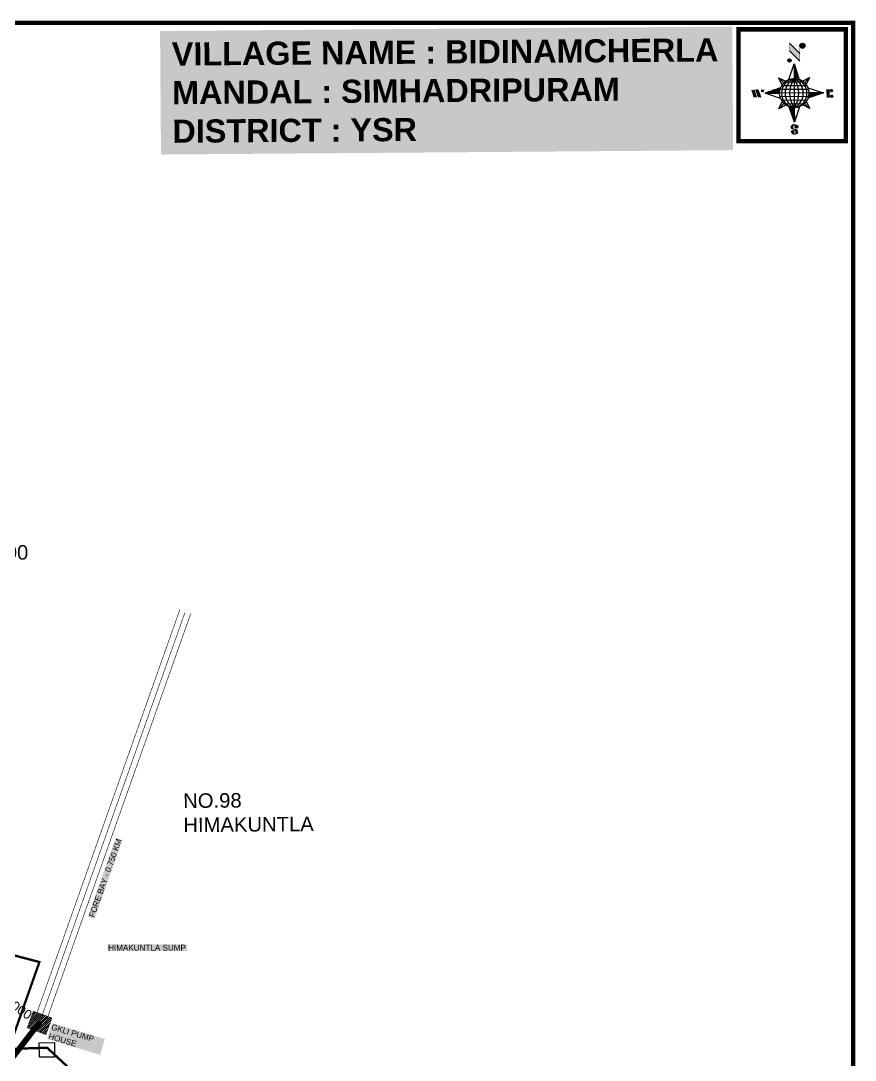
# Model space of a CAD drawing. Header units: inches. Extents: x 183472 to 190380, y 1608658 to 1615701.
# Drawn here: x 188939 to 190380, y 1613477 to 1615271 of the extents above; entities that cross this region are included whole.
import ezdxf
from ezdxf import colors
from ezdxf.entities.mleader import LeaderData, LeaderLine
from ezdxf.enums import TextEntityAlignment as Align
from ezdxf.math import Vec2, Vec3

# ---------------------------------------------------------------- set-up
doc = ezdxf.new("R2010")
doc.units = ezdxf.units.IN
doc.header["$LTSCALE"] = 15
doc.header["$MEASUREMENT"] = 0
doc.linetypes.add('HIDDEN2', pattern=[0.1875, 0.125, -0.0625])
for name, color, linetype in [('AQUADUCT', 1, 'Continuous'), ('bord', 1, 'Continuous'), ('BOUNDRY', 5, 'Continuous'), ('CANAL1', 7, 'Continuous'), ('CHANAGE', 1, 'Continuous'), ('STRUCTURE', 5, 'Continuous'), ('text2', 7, 'Continuous'), ('VILLAGE BOUNDRY STONE', 1, 'Continuous'), ('VILLAGE STONES', 240, 'Continuous')]:
    doc.layers.add(name, color=color, linetype=linetype)
doc.styles.get("Standard").update_dxf_attribs({"font": 'arial.ttf'})
pattern_1 = [(267.297113149, (-8720374.938, 50637915.138), (10.5367255337, -0.497431438), [])]
pattern_2 = [(357.297113149, (-8720374.938, 50637915.138), (0.497431438, 10.5367255337), [])]

# ---------------------------------------------------------------- blocks, each defined once
blk = doc.blocks.new('*X15')
at = {"color": 0, "linetype": 'Continuous'}
for p, q in [((6321.6, 240.5), (6322.3, 241.2)), ((6321.6, 240.3), (6322.3, 241)), ((6321.6, 240.1), (6322.3, 240.8)), ((6321.6, 239.9), (6322.4, 240.7)), ((6321.6, 239.8), (6322.4, 240.6)), ((6321.6, 239.6), (6322.5, 240.5)), ((6321.6, 239.4), (6322.5, 240.3)), ((6321.6, 239.2), (6322.6, 240.2)), ((6321.7, 239.1), (6322.6, 240.1)), ((6321.8, 240.8), (6322.4, 241.4)), ((6321.8, 239), (6322.7, 240)), ((6321.8, 239), (6322.8, 239.9)), ((6321.9, 238.9), (6322.9, 239.8)), ((6322, 238.8), (6323, 239.7)), ((6322.1, 241.3), (6322.4, 241.6)), ((6322.1, 238.7), (6323.1, 239.6)), ((6322.2, 238.6), (6323.1, 239.6)), ((6322.3, 238.5), (6323.2, 239.5)), ((6322.4, 238.5), (6323.3, 239.4)), ((6322.5, 238.4), (6323.4, 239.3)), ((6322.7, 238.4), (6323.6, 239.3)), ((6322.8, 238.3), (6323.7, 239.2)), ((6322.9, 238.3), (6323.8, 239.1)), ((6323.1, 238.2), (6323.9, 239.1)), ((6323.2, 238.2), (6324, 239)), ((6323.3, 238.2), (6324.2, 239)), ((6323.5, 238.1), (6324.3, 238.9)), ((6323.7, 238.1), (6324.4, 238.9)), ((6323.8, 238.1), (6324.6, 238.8)), ((6324.1, 238.2), (6324.7, 238.8)), ((6324.3, 238.3), (6324.9, 238.8)), ((6324.6, 238.3), (6325.1, 238.8)), ((6324.8, 238.4), (6325.2, 238.8)), ((6325.1, 238.5), (6325.4, 238.8)), ((6325.4, 238.6), (6325.6, 238.8))]:
    blk.add_line(p, q, dxfattribs=at)
blk = doc.blocks.new('*X14')
at = {"color": 0, "linetype": 'Continuous'}
for p, q in [((6324.4, 240.3), (6324.5, 240.4)), ((6324.6, 240.3), (6324.8, 240.5)), ((6324.7, 240.2), (6325, 240.5)), ((6324.8, 240.2), (6325.2, 240.6)), ((6325, 240.1), (6325.5, 240.6)), ((6325.1, 240.1), (6325.6, 240.6)), ((6325.2, 240), (6325.8, 240.6)), ((6325.3, 240), (6326, 240.6)), ((6325.4, 239.9), (6326.1, 240.6)), ((6325.5, 239.8), (6326.2, 240.5)), ((6325.6, 239.8), (6326.3, 240.5)), ((6325.7, 239.7), (6326.5, 240.4)), ((6325.9, 239.6), (6326.6, 240.3)), ((6326, 239.5), (6326.7, 240.3)), ((6326, 239.4), (6326.8, 240.2)), ((6326.1, 239.3), (6327, 240.2)), ((6326.2, 239.3), (6327.1, 240.1)), ((6326.3, 239.2), (6327.1, 240)), ((6326.4, 239.1), (6327.2, 239.9)), ((6326.5, 239), (6327.3, 239.8)), ((6326.5, 238.9), (6327.4, 239.7)), ((6326.6, 238.8), (6327.5, 239.6)), ((6326.7, 238.7), (6327.5, 239.5)), ((6326.8, 238.6), (6327.6, 239.4)), ((6326.8, 238.5), (6327.7, 239.3)), ((6326.9, 238.3), (6327.8, 239.2)), ((6326.9, 238.2), (6327.9, 239.1)), ((6326.9, 236.8), (6327.6, 237.4)), ((6327, 238.1), (6327.8, 239)), ((6327, 237.9), (6327.8, 238.8)), ((6327, 237.8), (6327.8, 238.6)), ((6327, 237.6), (6327.8, 238.4)), ((6327, 237.4), (6327.8, 238.2)), ((6327, 237.3), (6327.8, 238)), ((6327, 237.1), (6327.8, 237.9)), ((6326.8, 236.5), (6327.4, 237))]:
    blk.add_line(p, q, dxfattribs=at)
blk = doc.blocks.new('H')
at = {"layer": 'bord', "extrusion": (0.000427885, 0.004792, 0.999988)}
h = blk.add_hatch(dxfattribs=at)
h.set_pattern_fill('LINE', color=8, scale=84.387686, angle=-2.70289, style=0)
h.set_pattern_definition(pattern_2)
h.paths.add_polyline_path([(-492.5, 785.6, -0.090992), (-448, 775.2), (-486.5, 912)])
h = blk.add_hatch(dxfattribs=at)
h.set_pattern_fill('LINE', color=8, scale=84.387686, angle=-92.70289, style=0)
h.set_pattern_definition(pattern_1)
h.paths.add_polyline_path([(-624.9, 665.1, -0.090992), (-614.5, 709.6), (-751.3, 671.1)])
h = blk.add_hatch(dxfattribs=at)
h.set_pattern_fill('LINE', color=8, scale=84.387686, angle=-92.70289, style=0)
h.set_pattern_definition(pattern_1)
h.paths.add_polyline_path([(-245.6, 647.2), (-372, 653.2, -0.090992), (-382.4, 608.7)])
h = blk.add_hatch(dxfattribs=at)
h.set_pattern_fill('LINE', color=8, scale=84.387686, angle=-2.70289, style=0)
h.set_pattern_definition(pattern_2)
h.paths.add_polyline_path([(-504.4, 532.7, -0.090992), (-548.9, 543.1), (-510.4, 406.3)])
for p, q in [((-516.2, 1087.1, -1217.1), (-431.5, 994, -1216.7)), ((-519.4, 1020.4, -1216.8), (-434.7, 927.3, -1216.4)), ((-538.3, 773.7, -1215.6), (-487, 906.2, -1216.3)), ((-487, 906.2, -1216.3), (-493, 779.8, -1215.7)), ((-487, 906.2, -1216.3), (-448.5, 769.4, -1215.7)), ((-626.7, 793.8, -1215.7), (-566.8, 760.2, -1215.6)), ((-626.7, 793.8, -1215.7), (-584.1, 747, -1215.5)), ((-598.9, 731, -1215.4), (-626.7, 793.8, -1215.7)), ((-421.3, 753.3, -1215.6), (-358.5, 781.1, -1215.7)), ((-358.5, 781.1, -1215.7), (-405.3, 738.5, -1215.5)), ((-358.5, 781.1, -1215.7), (-392.1, 721.2, -1215.4)), ((-864.7, 700.9, -1215.1), (-846.9, 637.7, -1214.9)), ((-846.9, 700.1, -1215.1), (-829.1, 636.9, -1214.9)), ((-829.1, 699.2, -1215.2), (-811.3, 636, -1214.9)), ((-829.1, 699.2, -1215.2), (-811.3, 698.4, -1215.2)), ((-811.3, 698.4, -1215.2), (-793.5, 635.2, -1214.9)), ((-751.8, 665.3, -1215), (-615, 703.8, -1215.3)), ((-751.8, 665.3, -1215), (-625.4, 659.3, -1215)), ((-619.3, 614, -1214.8), (-751.8, 665.3, -1215)), ((-246.1, 641.4, -1215.1), (-382.9, 602.9, -1214.9)), ((-378.6, 692.6, -1215.3), (-246.1, 641.4, -1215.1)), ((-372.5, 647.4, -1215.1), (-246.1, 641.4, -1215.1)), ((-213.5, 669.3, -1215.3), (-216.7, 600.8, -1214.9)), ((-197.2, 599.9, -1214.9), (-193.9, 668.4, -1215.3)), ((-639.4, 525.6, -1214.4), (-605.8, 585.5, -1214.7)), ((-639.4, 525.6, -1214.4), (-592.6, 568.1, -1214.6)), ((-576.6, 553.3, -1214.6), (-639.4, 525.6, -1214.4)), ((-371.2, 512.9, -1214.5), (-431.1, 546.5, -1214.6)), ((-371.2, 512.9, -1214.5), (-413.8, 559.7, -1214.7)), ((-399, 575.7, -1214.7), (-371.2, 512.9, -1214.5)), ((-510.9, 400.5, -1213.9), (-549.4, 537.2, -1214.5)), ((-459.6, 533, -1214.5), (-510.9, 400.5, -1213.9)), ((-504.9, 526.9, -1214.5), (-510.9, 400.5, -1213.9))]:
    blk.add_line(p, q, dxfattribs=at)
at = {"layer": 'bord', "color": 8, "linetype": 'ByBlock', "extrusion": (0.000427885, 0.004792, 0.999988)}
for p, q in [((-386.5, 711.4, -1215.4), (-605.5, 721.7, -1215.4)), ((-410.8, 744.2, -1215.5), (-578.1, 752.1, -1215.5)), ((-493, 779.8, -1215.7), (-504.9, 526.9, -1214.5)), ((-372.5, 647.4, -1215.1), (-625.4, 659.3, -1215)), ((-375, 679.2, -1215.3), (-619.9, 690.7, -1215.2)), ((-378, 615.9, -1214.9), (-622.9, 627.5, -1214.9)), ((-392.4, 584.9, -1214.8), (-611.4, 595.3, -1214.7)), ((-419.8, 554.6, -1214.6), (-587.1, 562.5, -1214.6))]:
    blk.add_line(p, q, dxfattribs=at)
at = {"layer": 'bord', "extrusion": (0.000427885, 0.004792, 0.999988), "elevation": -1212.1}
for points, const_width in [([(-522, 959.6), (-515.7, 1092.9)], 1.61), ([(-434.2, 933.1), (-427.9, 1066.5)], 1.61), ([(-870.1, 707), (-846.4, 705.9)], 0.642), ([(-828.6, 642.7), (-855.2, 643.9)], 0.642), ([(-828.6, 642.7), (-821, 678)], 0.642), ([(-810.8, 641.8), (-784.1, 640.6)], 0.642), ([(-793, 641), (-781.6, 693.9)], 0.642), ([(-222.7, 675.6), (-173.8, 673.3)], 0.706), ([(-194.8, 644.8), (-185, 644.4)], 0.706), ([(-177.1, 604.8), (-226, 607.1)], 0.706)]:
    blk.add_lwpolyline(points, dxfattribs=dict(at, const_width=const_width))
for points, const_width in [([(-413.7, 1073.1, 1), (-397.6, 1057.7, 1)], 22.3), ([(-530.3, 949.5, 1), (-519.6, 939.3, 1)], 14.8), ([(-775.9, 696.6, 1), (-769.5, 690.4, 1)], 8.9), ([(-177.8, 666.9, 1), (-170.8, 660.1, 1)], 9.79), ([(-180.1, 618, 1), (-173.1, 611.2, 1)], 9.79), ([(-489.8, 361.7, 1), (-498.1, 369.1, 1)], 11.1), ([(-525.2, 321.6, 1), (-533.4, 328.9, 1)], 11.1)]:
    blk.add_lwpolyline(points, format="xyb", close=True, dxfattribs=dict(at, const_width=const_width))
for points in [[(-537, 317.4), (-530.7, 310.5), (-519.8, 306.8), (-504.9, 306.9), (-493.9, 310), (-486.3, 317.7), (-486.5, 325.8), (-490.6, 333.3), (-493.5, 336.2), (-502.8, 340.9), (-522.5, 347.3), (-530.4, 351.6), (-533.7, 354.6), (-537.4, 362.6), (-537, 373.4), (-530, 380.7), (-520, 384.1), (-503.5, 384.2), (-492.5, 379.9), (-487.1, 373.3)], [(-522.5, 347.6), (-526.2, 353.8), (-527.8, 360.6), (-527.9, 370.6), (-525.9, 375.5), (-521.3, 381.2), (-514.5, 384.4)], [(-504.9, 306.9), (-499, 312.4), (-497, 319.4), (-497.5, 326.5), (-501.2, 335.4), (-509.2, 343.2)]]:
    blk.add_lwpolyline(points, dxfattribs=at)
at = {"layer": 'bord', "extrusion": (0.000427885, 0.004792, 0.999988)}
for centre, radius in [((-405.6, 1065.4, -1212.1), 22.3), ((-525, 944.4, -1212.1), 14.8), ((-498.4, 659.1, -1212.1), 126.6), ((-772.7, 693.5, -1212.1), 8.9), ((-174.3, 663.5, -1212.1), 9.79), ((-176.6, 614.6, -1212.1), 9.79), ((-494, 365.4, -1212.1), 11.1), ((-529.3, 325.2, -1212.1), 11.1)]:
    blk.add_circle(centre, radius, dxfattribs=at)
at = {"layer": 'bord', "color": 8, "linetype": 'ByBlock', "extrusion": (0.000427885, 0.004792, 0.999988)}
for centre, radius, start, end in [((-481.5, 658.3, -1212.1), 127.7, 94.92536, 259.66906), ((-436.8, 656.2, -1212.1), 140.8, 113.28644, 241.30798), ((-315.9, 650.5, -1212.1), 222.3, 142.58916, 212.00526), ((-560.1, 662.1, -1212.1), 140.8, 293.28644, 61.30798), ((-681, 667.8, -1212.1), 222.3, 322.58916, 32.00526), ((-515.4, 659.9, -1212.1), 127.7, 274.92536, 79.66906)]:
    blk.add_arc(centre, radius, start, end, dxfattribs=at)
at = {"layer": 'bord', "extrusion": (0.000427885, 0.004792, 0.999988)}
for points in [[(-515.7, 1092.9, -1212.1), (-431, 999.8, -1212.1), (-518.9, 1026.2, -1212.1), (-434.2, 933.1, -1212.1)], [(-864.1, 706.7, -1212.1), (-846.4, 705.9, -1212.1), (-846.3, 643.5, -1212.1), (-828.6, 642.7, -1212.1)], [(-828.6, 705, -1212.1), (-810.8, 704.2, -1212.1), (-810.8, 641.8, -1212.1), (-793, 641, -1212.1)], [(-193.4, 674.2, -1212.1), (-196.6, 605.7, -1212.1), (-213, 675.1, -1212.1), (-216.2, 606.7, -1212.1)]]:
    blk.add_solid(points, dxfattribs=at)
at = {"layer": 'bord', "extrusion": (0.000427885, 0.004792, 0.999988), "xscale": 7.977342409717546, "yscale": 7.977342409717546, "zscale": 7.977342409717546, "rotation": 138.0840426661453}
for name, p in [('*X14', (38300.5, -31929.4, -1212.1)), ('*X15', (38314.4, -31950.9, -1212.1))]:
    blk.add_blockref(name, p, dxfattribs=at)

msp = doc.modelspace()

# ---------------------------------------------------------------- hatches: boundary and pattern name
at = {"layer": 'text2'}
h = msp.add_hatch(dxfattribs=at)
h.set_pattern_fill('ANSI31', color=6, scale=20)
h.paths.add_polyline_path([(188960.8, 1613561.6), (188992.9, 1613549.9), (188982.5, 1613521.3), (188950.4, 1613533)])

# ---------------------------------------------------------------- linework, layer by layer
at = {"layer": 'BOUNDRY', "const_width": 4}
for points in [[(188845.4, 1613679.5), (188971.3, 1613646.5), (188922.5, 1613508)], [(188923.7, 1613496.6), (188984.6, 1613498.5), (189021, 1613464.8)]]:
    msp.add_lwpolyline(points, dxfattribs=at)
at = {"layer": 'CANAL1', "color": 200, "const_width": 1}
for points in [[(188962.6, 1613546.3), (189213.7, 1614254.7)], [(188981.4, 1613539.7), (189232.6, 1614248)]]:
    msp.add_lwpolyline(points, dxfattribs=at)
at = {"layer": 'CANAL1', "color": 1, "linetype": 'HIDDEN2', "ltscale": 4, "const_width": 1}
msp.add_lwpolyline([(188972, 1613543), (188972, 1613543), (189222.6, 1614250)], dxfattribs=at)
at = {"layer": 'CANAL1', "color": 5, "const_width": 1}
msp.add_lwpolyline([(188960.8, 1613561.6), (188992.9, 1613549.9), (188982.5, 1613521.3), (188950.4, 1613533)], close=True, dxfattribs=at)
at = {"layer": 'text2', "color": 5, "const_width": 7}
msp.add_lwpolyline([(183475.1, 1615267.9), (190376.1, 1615267.9), (190376.1, 1608661.5), (183475.1, 1608661.5)], close=True, dxfattribs=at)
at = {"layer": 'text2', "color": 200, "const_width": 7.58, "elevation": 0.1}
msp.add_lwpolyline([(190363.4, 1615256.6), (190178.2, 1615256.6), (190178.2, 1615063.5), (190363.4, 1615063.5)], close=True, dxfattribs=at)
at = {"layer": 'text2', "color": 26, "const_width": 10}
msp.add_lwpolyline([(188123, 1612284), (188393, 1612789), (188972, 1613543)], dxfattribs=at)
at = {"layer": 'VILLAGE BOUNDRY STONE'}
msp.add_lwpolyline([(188971.1, 1613507.1), (188997.4, 1613507.3), (188997.6, 1613482.3), (188971.3, 1613482.1)], close=True, dxfattribs=at)

# ---------------------------------------------------------------- block references
at = {"layer": 'AQUADUCT', "color": 1, "xscale": 0.1991051401029247, "yscale": 0.1991051401029247, "zscale": 0.1991051401029247, "rotation": 3.078330600073183}
msp.add_blockref('H', (190380.5, 1615022, 242.5), dxfattribs=at)

# ---------------------------------------------------------------- texts
at = {"layer": 'CHANAGE'}
msp.add_text('0.000', height=16, rotation=325.3875, dxfattribs=at).set_placement((188955.9, 1613552.7), align=Align.MIDDLE_RIGHT)
at = {"layer": 'STRUCTURE', "color": 5, "char_height": 10, "attachment_point": 1, "bg_fill": 1, "box_fill_scale": 1.1, "bg_fill_color": 7, "bg_fill_true_color": 16777215, "bg_fill_transparency": 0}
for s, insert, width, rotation in [('FORE BAY - 0.750 KM', (189056.3, 1613725.9), 141.894, 70.4056), ('GKLI PUMP HOUSE', (188993.7, 1613539.8), 93.272, 343.3407)]:
    msp.add_mtext(s, dxfattribs=dict(at, insert=insert, width=width, rotation=rotation))
at = {"layer": 'STRUCTURE', "color": 5, "insert": (189089.9, 1613676.3), "char_height": 10, "width": 135.157, "attachment_point": 1, "bg_fill": 1, "box_fill_scale": 1.1, "bg_fill_color": 7, "bg_fill_true_color": 16777215, "bg_fill_transparency": 0}
msp.add_mtext('HIMAKUNTLA SUMP', dxfattribs=at)
at = {"layer": 'text2', "insert": (189199.7, 1615234), "char_height": 40, "width": 947.77, "attachment_point": 1, "rotation": 0.441, "bg_fill": 1, "box_fill_scale": 1.5, "bg_fill_color": 253, "bg_fill_transparency": 0}
msp.add_mtext('{\\fArial|b1|i0|c0|p34;\\C1;VILLAGE NAME :\\C5; BIDINAMCHERLA\\P\\C1;MANDAL : \\C5;SIMHADRIPURAM\\P\\C1;DISTRICT : \\C5;YSR}', dxfattribs=at)
at = {"layer": 'text2', "color": 1, "insert": (189219.4, 1613937.4), "char_height": 25, "width": 210.533, "attachment_point": 1, "rotation": 0.441}
msp.add_mtext('NO.98 HIMAKUNTLA', dxfattribs=at)

# ---------------------------------------------------------------- leaders
at = {"layer": 'VILLAGE STONES', "color": 1}
ml = msp.add_multileader_mtext('Standard', dxfattribs=at)
ml.set_content('KM 2.100', color=1)
ml.set_leader_properties()
ml.build(insert=Vec2(0, 0))
ml.multileader.update_dxf_attribs({"dogleg_length": 0.36, "arrow_head_size": 30})
ctx = ml.context
ctx.base_point, ctx.char_height, ctx.arrow_head_size, ctx.landing_gap_size, ctx.plane_origin = Vec3(188802.5, 1614353.5), 25, 30, 0.09, Vec3(188381.3, 1614577.4)
notes = []
notes.append((ctx, [(0, (1, 1, 0), (188802.5, 1614353.5), (1, 0), 1.396927018504357e-11, [(0, [(188723.2, 1614393.3)], 0, [])])]))
ctx.mtext.insert, ctx.mtext.flow_direction = Vec3(188802.6, 1614366.2), 5
for ctx, leaders in notes:
    for number, flags, end, landing, length, lines in leaders:
        leader = LeaderData()
        leader.index, (leader.has_last_leader_line, leader.has_dogleg_vector, leader.attachment_direction) = number, flags
        leader.last_leader_point, leader.dogleg_vector, leader.dogleg_length = Vec3(end), Vec3(landing), length
        for number, points, colour, breaks in lines:
            line = LeaderLine()
            line.index, line.vertices, line.color, line.breaks = number, Vec3.list(points), colors.encode_raw_color(colour), breaks
            leader.lines.append(line)
        ctx.leaders.append(leader)

doc.saveas('drawing.dxf')
